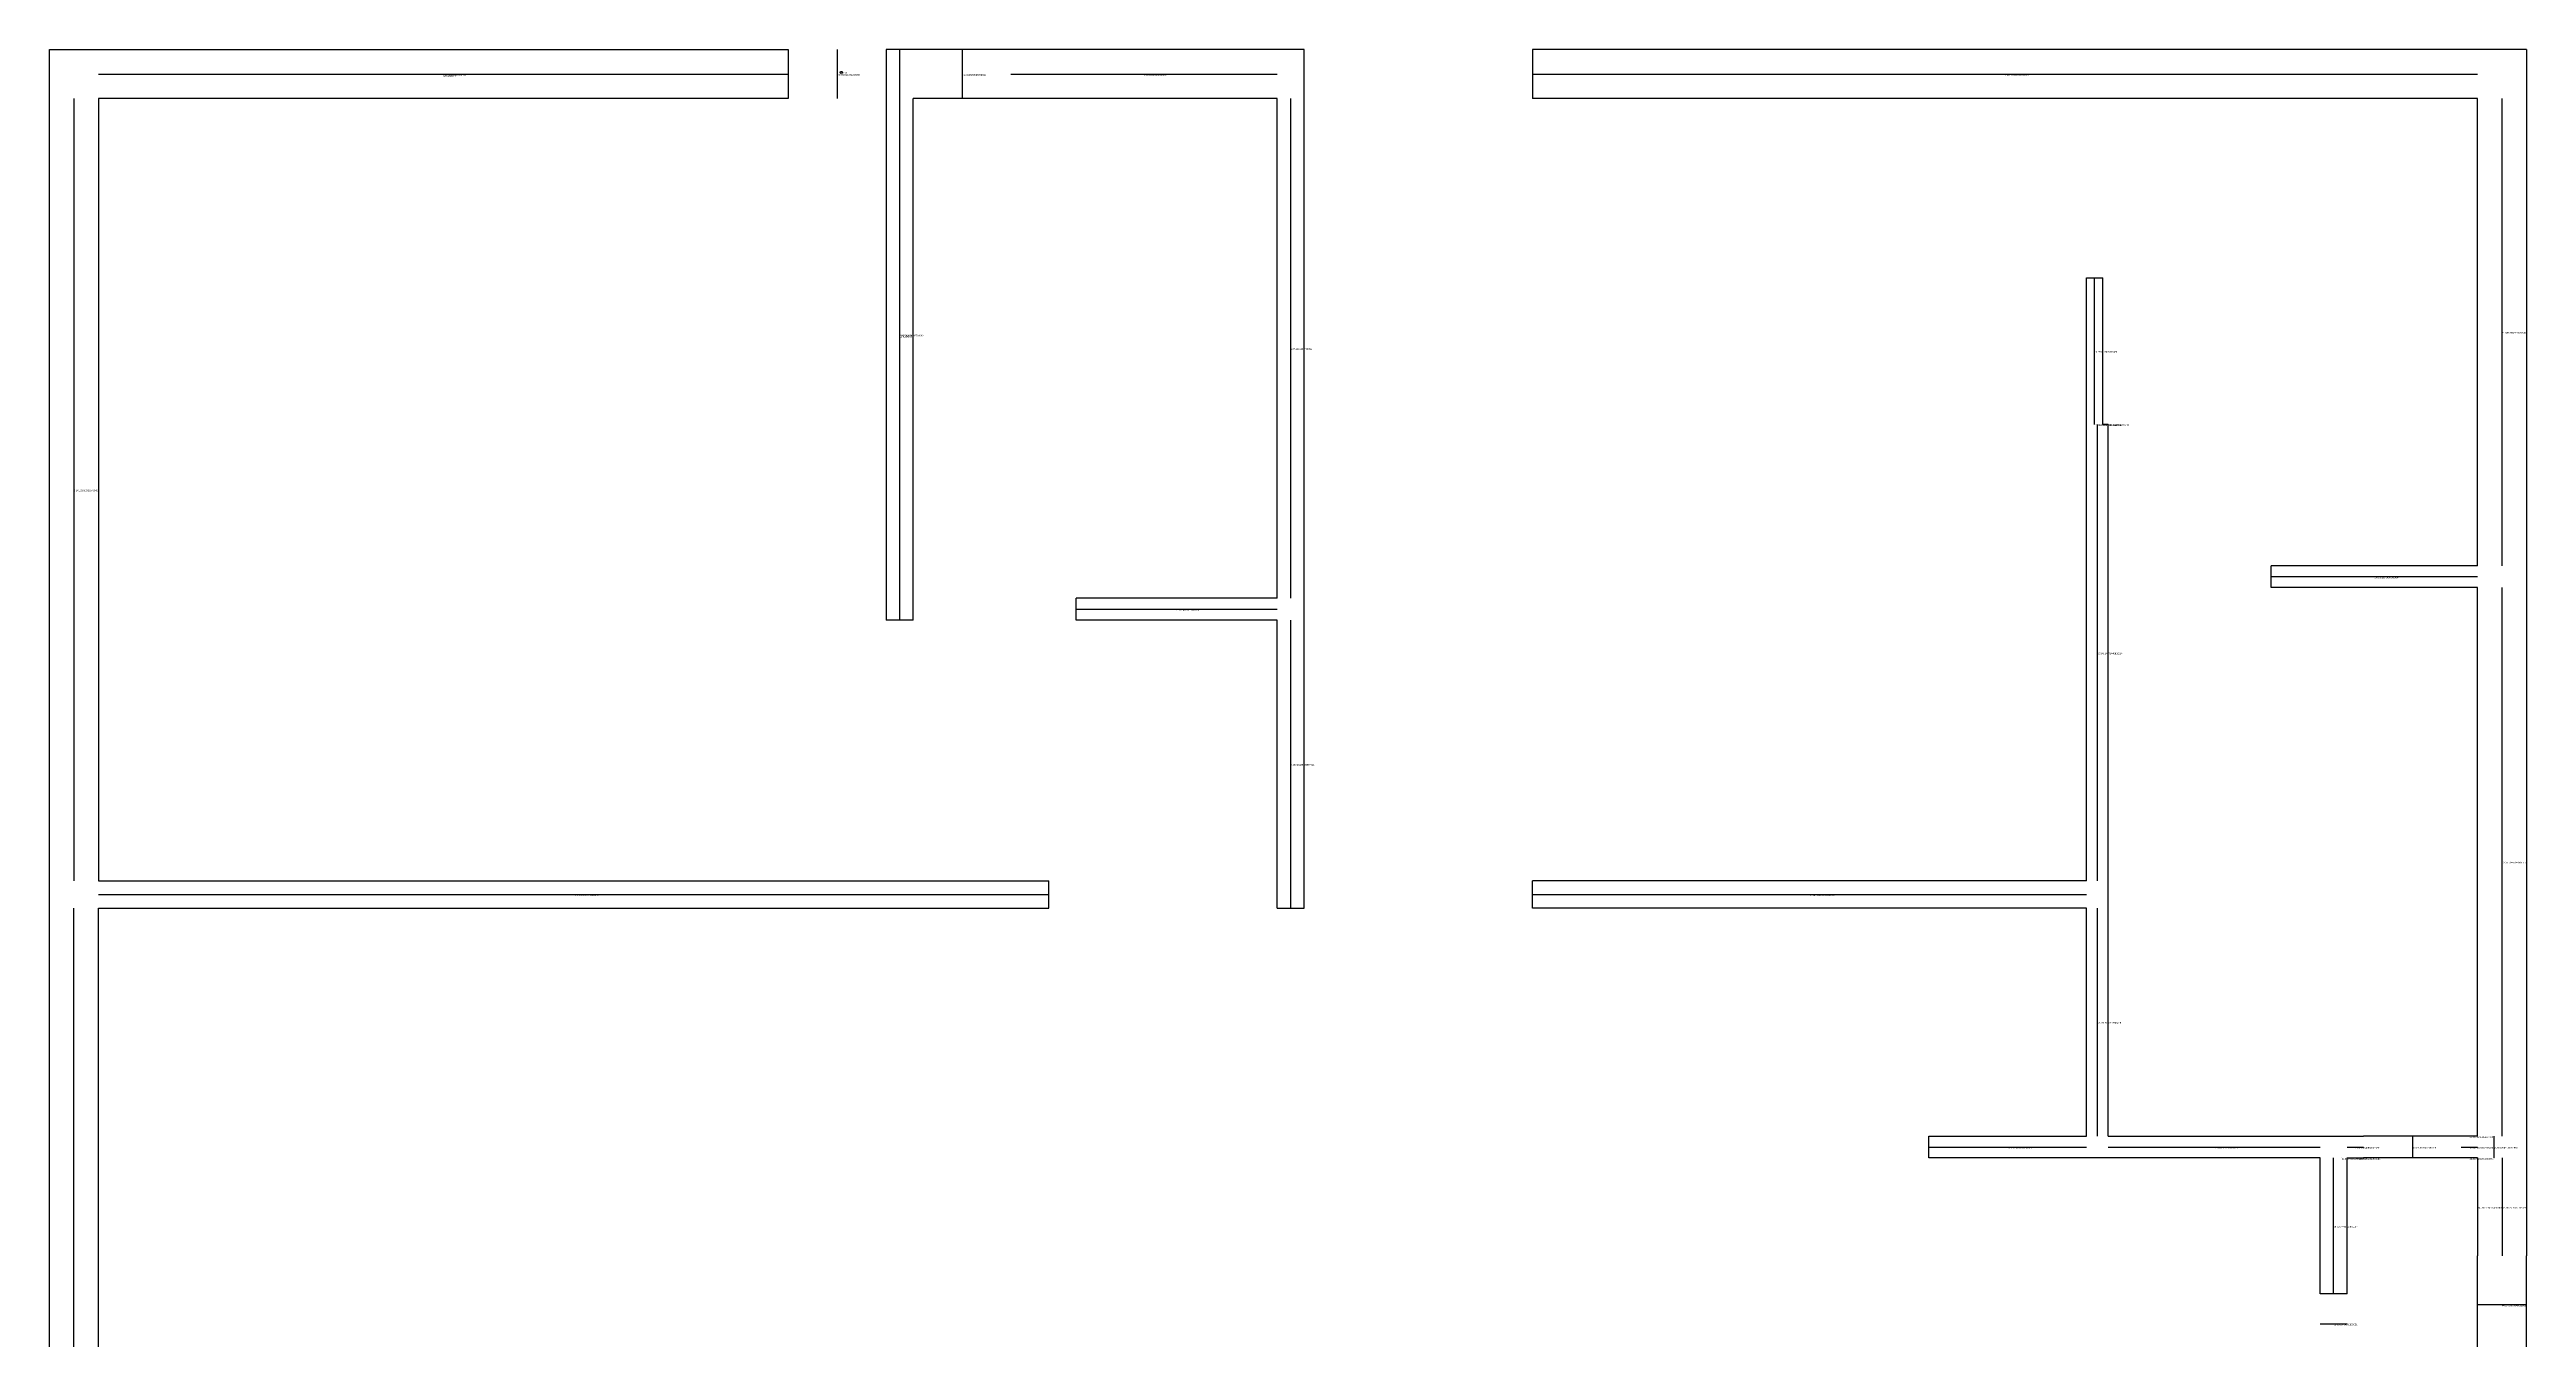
# Model space of a CAD drawing. Header units: metres. Extents: x 328 to 784, y 390 to 981.
# Drawn here: x 328 to 784, y 743.6 to 981 of the extents above; entities that cross this region are included whole.
import ezdxf

# ---------------------------------------------------------------- set-up
doc = ezdxf.new("R2010")
doc.units = ezdxf.units.M

msp = doc.modelspace()

# ---------------------------------------------------------------- linework, layer by layer
at = {"layer": 'centrelines'}
for p, q in [((473, 981), (473, 972)), ((484.5, 981), (484.5, 876)), ((496, 981), (496, 972)), ((337, 976.5), (464, 976.5)), ((505, 976.5), (554, 976.5)), ((601, 976.5), (775, 976.5)), ((332.5, 972), (332.5, 828)), ((556.5, 880), (556.5, 972)), ((779.5, 886), (779.5, 972)), ((704.5, 912), (704.5, 939)), ((704.5, 912), (704.5, 912)), ((705, 828), (705, 912)), ((705, 912), (705, 912)), ((706.5, 912), (706.5, 912)), ((737, 884), (775, 884)), ((779.5, 781), (779.5, 882)), ((517, 878), (554, 878)), ((556.5, 823), (556.5, 876)), ((337, 825.5), (512, 825.5)), ((601, 825.5), (703, 825.5)), ((332.5, 546), (332.5, 823)), ((705, 781), (705, 823)), ((763, 781), (763, 777)), ((773.5, 781), (773.5, 781)), ((778, 781), (778, 777)), ((674, 779), (703, 779)), ((707, 779), (746, 779)), ((748.5, 752), (748.5, 777)), ((750, 777), (750, 777)), ((751, 779), (754, 779)), ((752.5, 777), (752.5, 777)), ((772, 779), (775, 779)), ((773.5, 777), (773.5, 777)), ((779.5, 777), (779.5, 759)), ((775, 768), (775, 768)), ((775, 750), (784, 750)), ((746, 746.5), (751, 746.5))]:
    msp.add_line(p, q, dxfattribs=at)
at = {"layer": 'entity_location'}
msp.add_circle((473.76, 976.79), 0.2, dxfattribs=at)
at = {"layer": 'wall'}
for p, q in [((328, 537), (328, 981)), ((328, 981), (464, 981)), ((464, 981), (464, 972)), ((487, 981), (482, 981)), ((482, 981), (482, 876)), ((505, 981), (487, 981)), ((559, 981), (505, 981)), ((559, 823), (559, 981)), ((784, 981), (601, 981)), ((601, 981), (601, 972)), ((784, 981), (784, 759)), ((464, 972), (337, 972)), ((337, 972), (337, 828)), ((505, 972), (487, 972)), ((487, 876), (487, 972)), ((554, 972), (505, 972)), ((554, 880), (554, 972)), ((775, 972), (601, 972)), ((775, 886), (775, 972)), ((703, 912), (703, 939)), ((703, 939), (706, 939)), ((706, 912), (706, 939)), ((703, 828), (703, 912)), ((707, 912), (706, 912)), ((707, 781), (707, 912)), ((737, 882), (737, 886)), ((775, 886), (737, 886)), ((775, 882), (737, 882)), ((775, 781), (775, 882)), ((487, 876), (482, 876)), ((517, 876), (517, 880)), ((554, 880), (517, 880)), ((554, 876), (517, 876)), ((554, 823), (554, 876)), ((337, 828), (512, 828)), ((512, 823), (512, 828)), ((601, 823), (601, 828)), ((703, 828), (601, 828)), ((337, 546), (337, 823)), ((337, 823), (512, 823)), ((554, 823), (559, 823)), ((703, 823), (601, 823)), ((703, 781), (703, 823)), ((674, 777), (674, 781)), ((674, 781), (703, 781)), ((707, 781), (754, 781)), ((772, 781), (754, 781)), ((775, 781), (772, 781)), ((746, 777), (674, 777)), ((746, 752), (746, 777)), ((751, 752), (751, 777)), ((751, 777), (754, 777)), ((772, 777), (754, 777)), ((775, 777), (772, 777)), ((775, 777), (775, 759)), ((775, 741), (775, 759)), ((784, 741), (784, 759)), ((751, 752), (746, 752))]:
    msp.add_line(p, q, dxfattribs=at)

# ---------------------------------------------------------------- texts
at = {"layer": 'centrelines', "char_height": 0.3, "attachment_point": 1}
for s, insert in [('1 9.760956425304784', (400.5, 976.5)), ('0 0.756711031213058', (473, 976.5)), ('3 22.243288968786942', (496, 976.5)), ('4 31.24461498846206', (529.5, 976.5)), ('7 127.24361456585679', (688, 976.5)), ('2 10.743288968786942', (484.5, 928.5)), ('5 82.8816953235254', (556.5, 926)), ('21 305.7807749021849', (779.5, 929)), ('13 233.816995423383', (704.5, 925.5)), ('14 239.66629193454546', (704.5, 912)), ('16 240.14771449802214', (705, 912)), ('17 241.5924349923439', (706.5, 912)), ('9 141.33782919546042', (332.5, 900)), ('19 279.11756505526887', (756, 884)), ('6 107.83794429436794', (535.5, 878)), ('15 240.14771449802214', (705, 870)), ('8 130.40185380587621', (556.5, 849.5)), ('23 320.0995096881107', (779.5, 831.5)), ('10 151.28785445993447', (424.5, 825.5)), ('11 197.68376133280276', (652, 825.5)), ('18 277.7123743596815', (705, 802)), ('33 358.02084190148787', (773.5, 781)), ('20 281.4558760248244', (688.5, 779)), ('22 305.8144326562127', (726.5, 779)), ('28 340.91867283854765', (750, 777)), ('27 340.56405660329824', (752.5, 779)), ('29 342.94752941935684', (752.5, 777)), ('30 349.2772024732013', (763, 779)), ('32 357.8674262723328', (773.5, 779)), ('34 360.22385550033977', (773.5, 777)), ('36 361.7967147951585', (778, 779)), ('40 366.52406103653664', (775, 768)), ('38 365.2316327197784', (779.5, 768)), ('26 339.7043738651157', (748.5, 764.5)), ('44 377.0679648011383', (779.5, 750)), ('31 356.5794501935051', (748.5, 746.5))]:
    msp.add_mtext(s, dxfattribs=dict(at, insert=insert))
at = {"layer": 'chosen_line', "color": 3, "char_height": 0.5, "attachment_point": 1}
for insert in [(400.5, 976.5), (484.5, 928.5)]:
    msp.add_mtext('chosen', dxfattribs=dict(at, insert=insert))
at = {"layer": 'debug', "insert": (473.76, 976.79), "char_height": 0.2, "attachment_point": 1}
msp.add_mtext('473, 976', dxfattribs=at)

doc.saveas('drawing.dxf')
